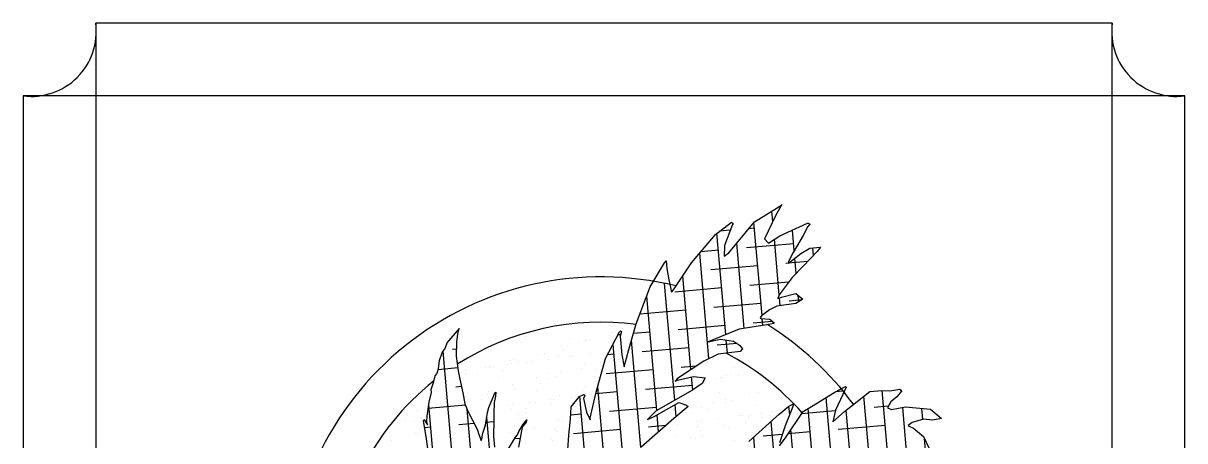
# Model space of a CAD drawing. Header units: millimetres. Extents: x 58 to 854, y 164 to 513.
# Drawn here: x 654.9 to 709.1, y 335.7 to 355.2 of the extents above; entities that cross this region are included whole.
import ezdxf

# ---------------------------------------------------------------- set-up
doc = ezdxf.new("R2010")
doc.units = ezdxf.units.MM
doc.header["$MEASUREMENT"] = 0
doc.layers.add('Layer1', color=6, linetype='Continuous')

msp = doc.modelspace()

# ---------------------------------------------------------------- linework, layer by layer
at = {"layer": 'Layer1'}
for p, q in [((658.242, 355.16), (658.242, 300.933)), ((705.691, 355.16), (658.242, 355.16)), ((705.691, 300.933), (705.691, 355.16)), ((709.08, 351.771), (654.853, 351.771)), ((654.853, 351.771), (654.853, 304.322)), ((709.08, 304.322), (709.08, 351.771))]:
    msp.add_line(p, q, dxfattribs=at)
at = {"layer": 'Layer1', "color": 252}
for p, q in [((688.995, 345.899), (690.247, 346.675)), ((690.273, 346.706), (689.988, 346.214)), ((690.208, 346.595), (690.102, 346.586)), ((690.247, 346.675), (690.273, 346.706)), ((689.988, 346.214), (689.465, 345.114)), ((689.846, 345.917), (689.804, 346.401)), ((687.175, 345.314), (687.916, 345.892)), ((687.862, 345.505), (687.365, 345.461)), ((687.963, 345.775), (687.6, 344.8)), ((687.788, 344.46), (688.995, 345.899)), ((687.916, 345.892), (688.001, 345.821)), ((688.001, 345.821), (687.963, 345.775)), ((688.989, 345.604), (688.728, 345.581)), ((689.345, 341.532), (688.966, 345.865)), ((690.177, 345.247), (691.469, 345.832)), ((690.85, 344.557), (690.766, 345.514)), ((691.49, 345.684), (691.27, 345.269)), ((691.509, 345.824), (691.437, 345.818)), ((691.469, 345.832), (691.593, 345.807)), ((691.593, 345.807), (691.49, 345.684)), ((686.058, 343.982), (687.175, 345.314)), ((687.654, 340.641), (687.241, 345.365)), ((688.513, 340.932), (688.165, 344.91)), ((689.465, 345.114), (689.642, 344.913)), ((689.642, 344.913), (690.177, 345.247)), ((690.145, 342.499), (689.919, 345.086)), ((691.27, 345.269), (690.796, 344.467)), ((686.867, 339.526), (686.438, 344.434)), ((687.31, 344.572), (686.493, 344.501)), ((687.6, 344.8), (687.578, 344.297)), ((687.578, 344.297), (687.788, 344.46)), ((690.822, 344.879), (688.627, 344.687)), ((690.796, 344.467), (690.575, 344.052)), ((690.58, 343.97), (691.16, 344.423)), ((691.16, 344.423), (691.573, 344.676)), ((691.914, 344.52), (691.281, 343.851)), ((691.573, 344.676), (692.081, 344.719)), ((691.753, 344.349), (691.723, 344.689)), ((692.081, 344.719), (691.914, 344.52)), ((684.122, 342.867), (684.784, 343.981)), ((684.784, 343.981), (684.874, 344.089)), ((684.874, 344.089), (684.899, 343.728)), ((685.212, 342.735), (686.058, 343.982)), ((689.143, 343.848), (686.948, 343.656)), ((690.579, 343.974), (690.459, 343.963)), ((690.575, 344.052), (690.58, 343.97)), ((691.471, 344.052), (690.585, 343.974)), ((691.281, 343.851), (690.75, 343.305)), ((690.942, 343.503), (690.881, 344.205)), ((684.899, 343.728), (685.001, 343.199)), ((686.028, 339.013), (685.646, 343.375)), ((690.75, 343.305), (690.138, 342.489)), ((683.474, 341.141), (684.122, 342.867)), ((685.268, 337.582), (684.791, 343.032)), ((685.001, 343.199), (685.122, 342.628)), ((685.122, 342.628), (685.212, 342.735)), ((687.464, 342.816), (685.269, 342.624)), ((690.588, 343.09), (688.781, 342.932)), ((684.426, 337.096), (683.959, 342.434)), ((690.138, 342.489), (690.078, 342.33)), ((690.078, 342.33), (690.255, 342.39)), ((690.189, 341.995), (690.158, 342.357)), ((690.255, 342.39), (690.924, 342.559)), ((691.196, 342.258), (690.613, 342.207)), ((690.924, 342.559), (691.245, 342.29)), ((691.245, 342.29), (690.928, 342.086)), ((691.059, 342.17), (691.033, 342.468)), ((685.785, 341.785), (683.645, 341.598)), ((689.296, 342.092), (687.102, 341.9)), ((689.686, 341.798), (689.316, 341.509)), ((690.034, 341.975), (689.686, 341.798)), ((690.928, 342.086), (690.034, 341.975)), ((683.126, 339.946), (683.474, 341.141)), ((689.565, 341.091), (688.274, 340.896)), ((689.836, 341.255), (688.934, 341.176)), ((689.316, 341.509), (689.251, 341.433)), ((689.251, 341.433), (689.294, 341.397)), ((689.294, 341.397), (689.715, 341.356)), ((689.386, 341.064), (689.358, 341.391)), ((689.892, 341.155), (689.565, 341.091)), ((689.715, 341.356), (689.918, 341.186)), ((689.918, 341.186), (689.892, 341.155)), ((674.647, 340.252), (675.213, 340.925)), ((675.12, 340.664), (675.088, 340.3)), ((675.174, 340.88), (675.12, 340.664)), ((675.168, 340.856), (675.153, 340.855)), ((675.213, 340.925), (675.174, 340.88)), ((677.801, 340.548), (677.801, 340.548)), ((678.291, 340.573), (678.291, 340.573)), ((682.044, 339.524), (682.695, 340.777)), ((682.226, 340.604), (682.226, 340.604)), ((682.321, 340.753), (682.321, 340.753)), ((682.739, 340.634), (682.615, 340.623)), ((682.695, 340.777), (682.734, 340.823)), ((682.777, 340.787), (682.723, 340.571)), ((682.723, 340.571), (682.795, 339.702)), ((682.734, 340.823), (682.777, 340.787)), ((682.821, 340.947), (682.821, 340.947)), ((684.106, 340.754), (683.342, 340.687)), ((683.348, 340.962), (683.348, 340.962)), ((687.617, 341.061), (685.423, 340.869)), ((687.439, 340.553), (686.832, 340.306)), ((688.274, 340.896), (687.439, 340.553)), ((674.53, 339.96), (674.647, 340.252)), ((675.088, 340.3), (675.064, 339.642)), ((678.093, 340.261), (678.093, 340.261)), ((679.991, 340.067), (679.991, 340.067)), ((680.352, 340.441), (680.352, 340.441)), ((680.775, 340.265), (680.775, 340.265)), ((681.11, 340.373), (681.11, 340.373)), ((681.111, 340.371), (681.111, 340.371)), ((682.999, 333.19), (682.387, 340.183)), ((683.692, 335.372), (683.254, 340.384)), ((685.939, 340.029), (683.744, 339.837)), ((686.832, 340.306), (687.405, 340.425)), ((688.177, 340.225), (687.255, 340.145)), ((687.405, 340.425), (688.006, 340.339)), ((687.729, 339.785), (687.676, 340.386)), ((688.006, 340.339), (688.298, 340.145)), ((688.298, 340.145), (688.433, 339.98)), ((674.287, 339.432), (674.427, 339.837)), ((674.427, 339.837), (674.53, 339.96)), ((675.117, 332.282), (674.453, 339.869)), ((675.076, 339.964), (674.889, 339.947)), ((675.064, 339.642), (675.163, 338.958)), ((677.754, 339.478), (677.754, 339.478)), ((678.87, 339.709), (678.87, 339.709)), ((679.195, 339.767), (679.195, 339.767)), ((679.397, 339.488), (679.397, 339.488)), ((679.843, 339.641), (679.843, 339.641)), ((680.042, 339.953), (680.042, 339.953)), ((680.34, 339.613), (680.34, 339.613)), ((680.515, 339.636), (680.515, 339.636)), ((681.34, 339.744), (681.34, 339.744)), ((681.606, 337.961), (682.044, 339.524)), ((682.103, 339.82), (682.103, 339.82)), ((682.427, 339.722), (682.134, 339.696)), ((682.795, 339.702), (682.916, 339.131)), ((682.83, 339.673), (682.83, 339.673)), ((682.916, 339.131), (683.126, 339.946)), ((687.297, 339.733), (686.626, 339.41)), ((688.33, 339.858), (687.297, 339.733)), ((688.433, 339.98), (688.33, 339.858)), ((674.195, 338.91), (674.242, 339.053)), ((675.145, 339.085), (674.226, 339.005)), ((674.242, 339.053), (674.287, 339.432)), ((675.163, 338.958), (675.231, 338.562)), ((675.314, 339.267), (675.314, 339.267)), ((675.511, 338.977), (675.511, 338.977)), ((676.454, 339.101), (676.454, 339.101)), ((676.629, 339.124), (676.629, 339.124)), ((676.635, 339.172), (676.635, 339.172)), ((677.263, 338.959), (677.263, 338.959)), ((677.454, 339.233), (677.454, 339.233)), ((677.574, 339.447), (677.574, 339.447)), ((677.649, 339.28), (677.649, 339.28)), ((677.985, 339.386), (677.985, 339.386)), ((678.397, 339.357), (678.397, 339.357)), ((678.572, 339.38), (678.572, 339.38)), ((680.913, 339.069), (680.913, 339.069)), ((681.06, 339.228), (681.06, 339.228)), ((681.593, 339.021), (681.593, 339.021)), ((681.792, 339.333), (681.792, 339.333)), ((684.26, 338.998), (682.065, 338.806)), ((686.626, 339.41), (685.393, 338.592)), ((686.27, 339.174), (685.576, 339.113)), ((688.072, 339.086), (688.072, 339.086)), ((688.79, 338.982), (688.79, 338.982)), ((673.903, 338.085), (674.017, 338.459)), ((674.017, 338.459), (674.086, 338.715)), ((674.086, 338.715), (674.163, 338.807)), ((674.163, 338.807), (674.195, 338.91)), ((675.231, 338.562), (675.37, 337.924)), ((675.514, 338.814), (675.514, 338.814)), ((676.069, 338.782), (676.069, 338.782)), ((677.064, 338.647), (677.064, 338.647)), ((678.823, 338.638), (678.823, 338.638)), ((679.324, 338.826), (679.324, 338.826)), ((679.367, 338.581), (679.367, 338.581)), ((679.703, 338.687), (679.703, 338.687)), ((679.939, 338.87), (679.939, 338.87)), ((685.393, 338.592), (685.291, 338.469)), ((685.291, 338.469), (685.397, 338.51)), ((685.397, 338.51), (686.148, 338.689)), ((685.604, 338.58), (685.604, 338.58)), ((686.11, 338.07), (686.058, 338.667)), ((686.148, 338.689), (686.693, 338.623)), ((686.693, 338.623), (686.543, 338.357)), ((687.224, 338.615), (687.224, 338.615)), ((687.399, 338.638), (687.399, 338.638)), ((687.476, 338.657), (687.476, 338.657)), ((687.674, 338.75), (687.674, 338.75)), ((687.873, 338.774), (687.873, 338.774)), ((688.223, 338.746), (688.223, 338.746)), ((673.804, 337.49), (673.914, 337.946)), ((673.914, 337.946), (673.903, 338.085)), ((675.307, 338.215), (675.042, 338.192)), ((675.37, 337.924), (675.474, 337.419)), ((676.583, 337.975), (676.583, 337.975)), ((676.594, 337.236), (676.858, 337.876)), ((676.858, 337.876), (676.922, 337.952)), ((676.922, 337.952), (676.894, 337.767)), ((677.704, 338.333), (677.704, 338.333)), ((677.787, 338.083), (677.787, 338.083)), ((678.815, 338.027), (678.815, 338.027)), ((679.013, 338.339), (679.013, 338.339)), ((680.83, 337.751), (681.033, 337.842)), ((681.008, 338.031), (681.008, 338.031)), ((681.033, 337.842), (681.076, 337.806)), ((681.075, 338.206), (681.075, 338.206)), ((681.085, 337.883), (681.085, 337.883)), ((681.395, 337.847), (681.395, 337.847)), ((681.421, 337.989), (681.421, 337.989)), ((681.443, 337.289), (681.606, 337.961)), ((681.57, 337.87), (681.57, 337.87)), ((682.581, 337.966), (681.586, 337.879)), ((682.273, 331.371), (681.675, 338.207)), ((686.092, 338.274), (683.898, 338.082)), ((686.092, 338.058), (684.397, 337.079)), ((686.543, 338.357), (686.092, 338.058)), ((687.354, 337.959), (687.354, 337.959)), ((688.743, 337.911), (688.743, 337.911)), ((689.194, 337.959), (689.194, 337.959)), ((689.624, 338.153), (689.624, 338.153)), ((689.859, 338.143), (689.859, 338.143)), ((691.648, 337.283), (692.741, 337.957)), ((692.741, 337.957), (693.235, 338.22)), ((693.121, 337.846), (692.77, 337.124)), ((693.134, 338.005), (692.773, 337.974)), ((693.267, 338.193), (693.121, 337.846)), ((693.189, 337.059), (694.374, 337.995)), ((693.235, 338.22), (693.267, 338.193)), ((694.374, 337.995), (694.941, 338.041)), ((694.941, 338.041), (695.317, 338.012)), ((695.304, 334.084), (694.958, 338.04)), ((695.317, 338.012), (695.783, 338.091)), ((695.869, 338.019), (695.638, 337.743)), ((695.783, 338.091), (695.869, 338.019)), ((695.847, 337.993), (695.843, 338.041)), ((673.711, 336.837), (673.804, 337.49)), ((675.502, 337.347), (673.762, 337.195)), ((674.078, 334.052), (673.787, 337.372)), ((675.467, 337.744), (675.467, 337.744)), ((675.474, 337.419), (675.623, 337.033)), ((676.235, 337.345), (676.235, 337.345)), ((676.241, 337.595), (676.241, 337.595)), ((676.545, 337.832), (676.545, 337.832)), ((676.577, 337.701), (676.577, 337.701)), ((676.844, 337.469), (676.822, 336.966)), ((676.894, 337.767), (676.844, 337.469)), ((677.509, 337.336), (677.509, 337.336)), ((677.684, 337.359), (677.684, 337.359)), ((678.508, 337.467), (678.508, 337.467)), ((678.773, 337.494), (678.773, 337.494)), ((679.452, 337.592), (679.452, 337.592)), ((679.505, 337.384), (679.505, 337.384)), ((679.627, 337.615), (679.627, 337.615)), ((679.892, 337.799), (679.892, 337.799)), ((680.432, 337.277), (680.83, 337.751)), ((680.451, 337.723), (680.451, 337.723)), ((680.764, 337.718), (680.764, 337.718)), ((681.375, 331.531), (680.831, 337.751)), ((681.044, 337.832), (681.004, 337.828)), ((681.076, 337.806), (681.005, 337.656)), ((681.005, 337.656), (681.143, 337.019)), ((684.305, 336.818), (685.454, 337.471)), ((685.335, 336.814), (685.286, 337.376)), ((685.454, 337.471), (685.822, 337.345)), ((685.775, 337.361), (685.73, 337.357)), ((685.822, 337.345), (685.896, 337.282)), ((687.044, 337.472), (687.044, 337.472)), ((687.624, 337.606), (687.624, 337.606)), ((687.648, 337.471), (687.648, 337.471)), ((687.984, 337.577), (687.984, 337.577)), ((689.105, 337.339), (689.105, 337.339)), ((690.581, 337.291), (690.822, 337.427)), ((690.635, 336.902), (690.6, 337.302)), ((690.822, 337.427), (690.741, 337.157)), ((692.822, 332.13), (692.334, 337.706)), ((694.491, 333.274), (694.097, 337.776)), ((695.249, 337.306), (694.585, 337.248)), ((695.364, 337.504), (695.201, 337.223)), ((695.638, 337.743), (695.364, 337.504)), ((673.227, 337.08), (673.227, 337.08)), ((673.623, 336.824), (673.623, 336.824)), ((673.7, 336.586), (673.711, 336.837)), ((676.056, 331.661), (675.575, 337.157)), ((675.623, 337.033), (675.83, 336.651)), ((675.741, 337.103), (675.741, 337.103)), ((676.036, 337.033), (676.036, 337.033)), ((676.441, 336.425), (676.527, 337.005)), ((677.082, 330.043), (676.493, 336.775)), ((676.527, 337.005), (676.594, 337.236)), ((676.565, 337.211), (676.565, 337.211)), ((676.822, 336.966), (676.816, 336.633)), ((677.652, 337.136), (677.652, 337.136)), ((677.959, 336.897), (677.959, 336.897)), ((678.295, 337.003), (678.295, 337.003)), ((678.296, 337.212), (678.296, 337.212)), ((680.403, 336.7), (680.432, 337.277)), ((680.902, 336.935), (680.413, 336.892)), ((681.143, 337.019), (681.318, 336.663)), ((681.314, 336.745), (681.443, 337.289)), ((684.413, 337.242), (682.219, 337.05)), ((684.397, 337.079), (683.995, 336.687)), ((683.995, 336.687), (684.305, 336.818)), ((684.514, 336.097), (684.444, 336.896)), ((685.896, 337.282), (685.227, 336.723)), ((686.068, 336.973), (686.068, 336.973)), ((686.503, 337.248), (686.503, 337.248)), ((686.845, 337.16), (686.845, 337.16)), ((688.279, 336.849), (688.279, 336.849)), ((688.453, 336.872), (688.453, 336.872)), ((688.693, 336.767), (688.693, 336.767)), ((688.736, 335.656), (690.146, 336.925)), ((688.794, 336.851), (688.794, 336.851)), ((689.278, 336.981), (689.278, 336.981)), ((689.366, 336.773), (689.366, 336.773)), ((689.703, 336.879), (689.703, 336.879)), ((689.812, 337.072), (689.812, 337.072)), ((690.146, 336.925), (690.581, 337.291)), ((690.222, 337.105), (690.222, 337.105)), ((690.741, 337.157), (690.419, 336.383)), ((690.466, 335.874), (691.26, 337.06)), ((692.762, 337.088), (691.187, 336.95)), ((691.26, 337.06), (691.648, 337.283)), ((692.05, 330.843), (691.494, 337.194)), ((692.77, 337.124), (692.652, 336.571)), ((692.652, 336.571), (693.189, 337.059)), ((693.61, 333.226), (693.269, 337.123)), ((695.201, 337.223), (695.389, 337.143)), ((695.389, 337.143), (696.043, 337.273)), ((696.168, 334.32), (695.912, 337.247)), ((696.043, 337.273), (697.204, 337.159)), ((696.846, 336.683), (696.801, 337.199)), ((697.204, 337.159), (697.717, 336.729)), ((672.679, 336.7), (672.679, 336.7)), ((673.114, 336.61), (673.114, 336.61)), ((673.451, 336.716), (673.451, 336.716)), ((673.456, 336.351), (673.456, 336.351)), ((673.544, 336.638), (673.583, 336.684)), ((673.572, 336.433), (673.544, 336.638)), ((673.661, 335.888), (673.572, 336.433)), ((673.583, 336.684), (673.63, 336.567)), ((673.879, 336.321), (673.594, 336.296)), ((673.63, 336.567), (673.722, 336.437)), ((673.722, 336.437), (673.7, 336.586)), ((675.906, 336.498), (675.196, 336.436)), ((675.83, 336.651), (676.054, 336.202)), ((676.289, 336.005), (676.441, 336.425)), ((676.379, 336.399), (676.379, 336.399)), ((676.815, 336.577), (676.459, 336.546)), ((676.816, 336.633), (676.808, 335.908)), ((677.786, 336.412), (677.786, 336.412)), ((677.985, 336.725), (677.985, 336.725)), ((677.987, 336.12), (678.175, 336.431)), ((678.154, 336.319), (678.078, 335.99)), ((678.321, 336.518), (678.154, 336.319)), ((678.175, 336.431), (678.368, 336.661)), ((678.288, 336.479), (678.281, 336.558)), ((678.368, 336.661), (678.321, 336.518)), ((678.721, 336.297), (678.721, 336.297)), ((679.842, 336.655), (679.842, 336.655)), ((680.013, 336.304), (680.013, 336.304)), ((680.046, 336.592), (680.046, 336.592)), ((680.325, 335.957), (680.403, 336.7)), ((682.734, 336.211), (680.54, 336.019)), ((681.318, 336.663), (681.314, 336.745)), ((685.227, 336.723), (683.707, 335.389)), ((684.855, 336.396), (684.051, 336.326)), ((685.392, 336.469), (685.392, 336.469)), ((686.326, 336.345), (686.326, 336.345)), ((686.336, 336.594), (686.336, 336.594)), ((686.51, 336.617), (686.51, 336.617)), ((687.335, 336.725), (687.335, 336.725)), ((687.572, 336.409), (687.572, 336.409)), ((687.786, 336.274), (687.786, 336.274)), ((688.595, 336.539), (688.595, 336.539)), ((690.308, 330.534), (689.777, 336.593)), ((690.419, 336.383), (690.153, 335.589)), ((691.052, 332.137), (690.695, 336.216)), ((695.101, 336.408), (692.906, 336.216)), ((696.357, 336.54), (696.173, 336.407)), ((696.173, 336.407), (696.215, 336.372)), ((696.215, 336.372), (696.414, 336.283)), ((696.887, 336.695), (696.357, 336.54)), ((696.414, 336.283), (696.884, 335.889)), ((697.319, 336.646), (696.887, 336.695)), ((697.717, 336.729), (697.319, 336.646)), ((672.061, 335.704), (672.061, 335.704)), ((673.18, 336.009), (673.18, 336.009)), ((673.257, 336.039), (673.257, 336.039)), ((673.812, 334.875), (673.661, 335.888)), ((676.054, 336.202), (676.107, 336.027)), ((676.107, 336.027), (676.239, 335.707)), ((676.239, 335.707), (676.274, 335.835)), ((676.274, 335.835), (676.289, 336.005)), ((676.808, 335.908), (676.855, 335.4)), ((677.513, 335.317), (677.837, 335.854)), ((677.605, 336.065), (677.605, 336.065)), ((678.047, 335.801), (677.791, 335.778)), ((677.837, 335.854), (677.927, 335.961)), ((677.927, 335.961), (677.987, 336.12)), ((678.078, 335.99), (677.979, 335.395)), ((678.097, 335.7), (678.097, 335.7)), ((679.537, 335.792), (679.537, 335.792)), ((679.563, 335.702), (679.563, 335.702)), ((679.677, 336.198), (679.677, 336.198)), ((679.736, 336.104), (679.736, 336.104)), ((680.275, 335.269), (680.325, 335.957)), ((685.337, 335.872), (685.337, 335.872)), ((686.015, 335.857), (686.015, 335.857)), ((686.24, 335.787), (686.24, 335.787)), ((686.456, 336.177), (686.456, 336.177)), ((686.576, 335.893), (686.576, 335.893)), ((688.076, 335.725), (688.076, 335.725)), ((689.327, 331.636), (688.957, 335.856)), ((690.287, 335.987), (689.395, 335.909)), ((690.164, 335.449), (690.466, 335.874)), ((691.59, 336.101), (690.557, 336.011)), ((696.884, 335.889), (697.144, 335.331)), ((697.081, 333.992), (696.923, 335.806))]:
    msp.add_line(p, q, dxfattribs=at)
at = {"layer": 'Layer1'}
for centre, start, end in [((655.23, 354.783), 262.8594, 7.1406), ((708.703, 354.783), 172.8594, 277.1406)]:
    msp.add_arc(centre, 3.035, start, end, dxfattribs=at)
at = {"layer": 'Layer1', "color": 252}
for radius, start, end in [(14.643, 76.1893, 181.1448), (12.528, 82.5224, 122.4202), (14.643, 36.4634, 57.9347), (12.528, 41.5142, 62.2505), (12.528, 128.572, 178.7307)]:
    msp.add_arc((681.835, 328.69), radius, start, end, dxfattribs=at)

doc.saveas('drawing.dxf')
